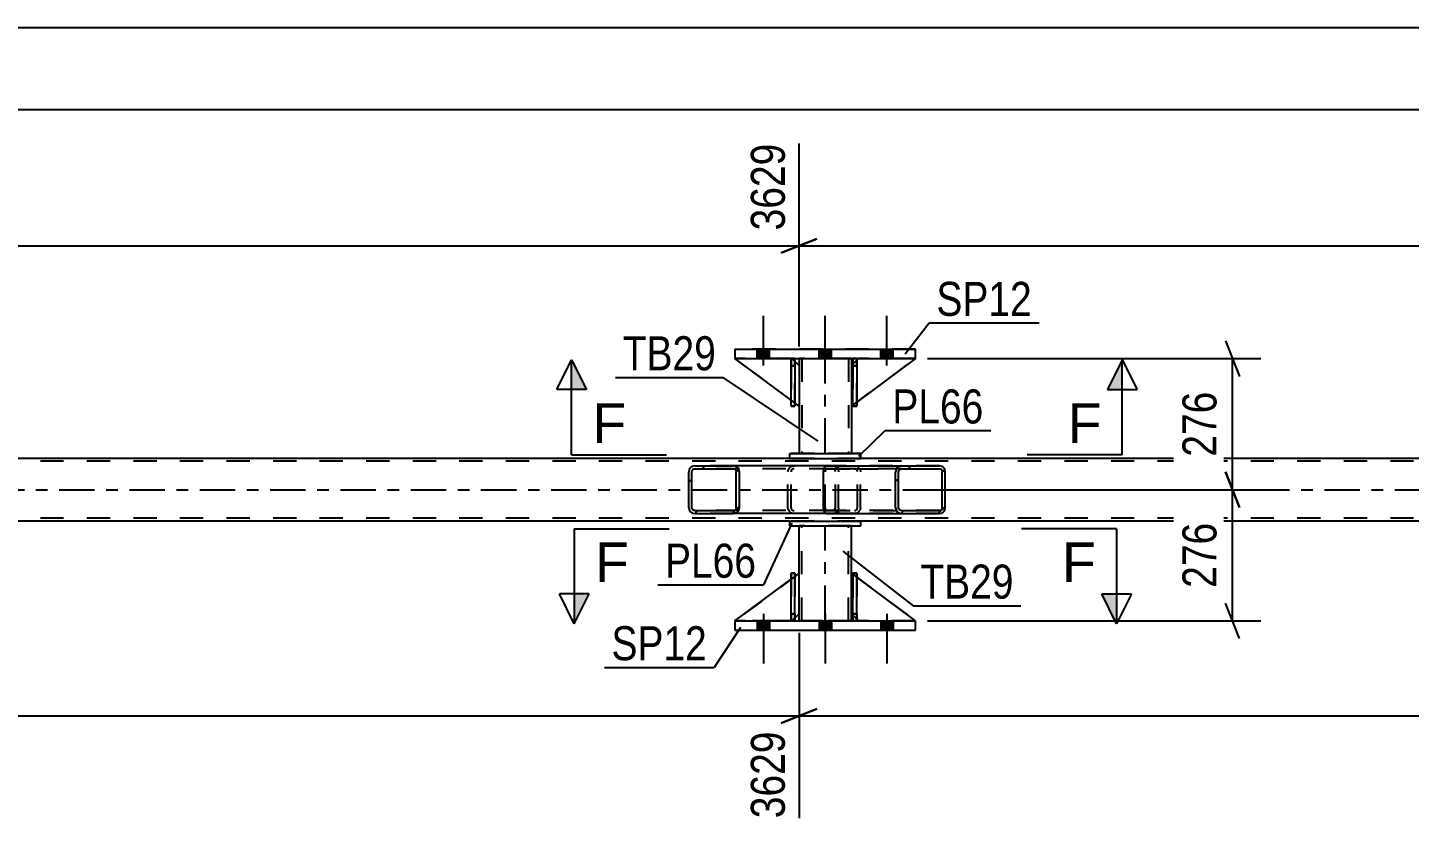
# Model space of a CAD drawing. Header units: millimetres. Extents: x 0 to 841, y 0 to 594.
# Drawn here: x 146.9 to 263.3, y 229.5 to 296.7 of the extents above; entities that cross this region are included whole.
import ezdxf

# ---------------------------------------------------------------- set-up
doc = ezdxf.new("R2010")
doc.units = ezdxf.units.MM
doc.linetypes.add('DXK_LINE_DOT2', pattern=[3.9198, 1.9599, -1.9599])
doc.linetypes.add('DXK_LINE_DOT3', pattern=[5.9187, 2.979, -0.9799, 0.9799, -0.9799])
doc.styles.add('Arial', font='ARIAL.TTF', dxfattribs={"height": 0.2})
doc.styles.add('Arial Narrow', font='ARIALN.TTF', dxfattribs={"height": 0.2})

# ---------------------------------------------------------------- blocks, each defined once
blk = doc.blocks.new('Part-405118308-2547 - 2419')
at = {"color": 2, "linetype": 'Continuous'}
for p, q in [((211.52, 268.8), (211.2, 268.8)), ((211.2, 268.8), (211.2, 268.8)), ((211.2, 264.8), (211.2, 268.8)), ((211.52, 268.8), (211.52, 268.8)), ((211.52, 268.8), (211.52, 264.8)), ((211.52, 264.8), (211.2, 264.8))]:
    blk.add_line(p, q, dxfattribs=at)
at = {"color": 7, "linetype": 'DXK_LINE_DOT2'}
for p, q in [((211.52, 268.8), (211.2, 268.8)), ((211.2, 268.8), (211.2, 268.2)), ((211.52, 268.2), (211.52, 268.8)), ((211.52, 268.2), (211.2, 268.2)), ((211.2, 268.2), (211.2, 264.8)), ((211.52, 264.8), (211.52, 268.2))]:
    blk.add_line(p, q, dxfattribs=at)
blk = doc.blocks.new('Part-405118308-2553 - 2419')
at = {"linetype": 'Continuous'}
h = blk.add_hatch(dxfattribs=at)
h.set_pattern_fill('', scale=0.7, style=0, pattern_type=0)
h.set_pattern_definition([(45, (224.1457, 259.4683), (-1.57154, 1.57154), [])])
h.paths.add_polyline_path([(224.18, 259.28), (224.15, 259.47), (224.04, 259.62), (223.87, 259.73), (223.68, 259.76), (220.5, 259.76), (220.3, 259.73), (220.14, 259.62), (220.03, 259.47), (219.99, 259.28), (219.99, 256.24), (220.03, 256.06), (220.14, 255.91), (220.3, 255.8), (220.5, 255.76), (223.68, 255.76), (223.87, 255.8), (224.04, 255.91), (224.15, 256.06), (224.18, 256.24)])
h.paths.add_polyline_path([(223.91, 256.15), (223.86, 256.07), (223.78, 256.02), (223.68, 256), (220.5, 256), (220.4, 256.02), (220.32, 256.07), (220.26, 256.15), (220.25, 256.24), (220.25, 259.28), (220.26, 259.38), (220.32, 259.45), (220.4, 259.51), (220.5, 259.52), (223.68, 259.52), (223.78, 259.51), (223.86, 259.45), (223.91, 259.38), (223.93, 259.28), (223.93, 256.24)])
at = {"color": 2, "linetype": 'Continuous'}
for p, q in [((213.93, 259.28), (213.95, 259.47)), ((213.95, 259.47), (214.01, 259.62)), ((214.01, 259.62), (214.09, 259.73)), ((214.09, 259.73), (214.2, 259.76)), ((214.2, 259.76), (220.5, 259.76)), ((220.03, 259.47), (219.99, 259.28)), ((220.26, 259.38), (220.32, 259.45)), ((220.5, 259.76), (220.3, 259.73)), ((220.32, 259.45), (220.4, 259.51)), ((220.4, 259.51), (220.5, 259.52)), ((220.5, 259.76), (223.68, 259.76)), ((220.5, 259.52), (223.68, 259.52)), ((223.87, 259.73), (223.68, 259.76)), ((223.68, 259.52), (223.78, 259.51)), ((223.78, 259.51), (223.86, 259.45)), ((223.86, 259.45), (223.91, 259.38)), ((224.18, 259.28), (224.15, 259.47)), ((213.93, 256.24), (213.93, 259.28)), ((219.99, 256.24), (219.99, 259.28)), ((220.25, 259.28), (220.26, 259.38)), ((220.25, 256.24), (220.25, 259.28)), ((223.91, 259.38), (223.93, 259.28)), ((223.93, 256.24), (223.93, 259.28)), ((224.18, 256.24), (224.18, 259.28)), ((213.95, 256.06), (213.93, 256.24)), ((214.01, 255.91), (213.95, 256.06)), ((219.99, 256.24), (220.03, 256.06)), ((220.26, 256.15), (220.25, 256.24)), ((220.32, 256.07), (220.26, 256.15)), ((220.4, 256.02), (220.32, 256.07)), ((220.5, 256), (220.4, 256.02)), ((220.5, 256), (223.68, 256)), ((223.78, 256.02), (223.68, 256)), ((223.86, 256.07), (223.78, 256.02)), ((223.91, 256.15), (223.86, 256.07)), ((223.93, 256.24), (223.91, 256.15)), ((224.15, 256.06), (224.18, 256.24)), ((214.09, 255.8), (214.01, 255.91)), ((214.2, 255.76), (214.09, 255.8)), ((214.2, 255.76), (220.5, 255.76)), ((220.3, 255.8), (220.5, 255.76)), ((220.5, 255.76), (223.68, 255.76)), ((223.68, 255.76), (223.87, 255.8))]:
    blk.add_line(p, q, dxfattribs=at)
at = {"color": 7, "linetype": 'DXK_LINE_DOT2'}
for p, q in [((214.1, 259.45), (214.07, 259.38)), ((214.14, 259.51), (214.1, 259.45)), ((214.2, 259.52), (214.14, 259.51)), ((215.19, 259.76), (214.2, 259.76)), ((220.5, 259.52), (214.2, 259.52)), ((214.2, 259.52), (216.53, 259.52)), ((215.19, 259.52), (215.19, 259.76)), ((223.68, 259.76), (215.19, 259.76)), ((216.53, 259.76), (216.72, 259.73)), ((216.53, 259.52), (223.68, 259.52)), ((216.63, 259.51), (216.53, 259.52)), ((216.71, 259.45), (216.63, 259.51)), ((216.76, 259.38), (216.71, 259.45)), ((217, 259.47), (217.03, 259.28)), ((214.07, 259.38), (214.06, 259.28)), ((214.06, 256.24), (214.06, 259.28)), ((216.78, 259.28), (216.76, 259.38)), ((216.78, 256.24), (216.78, 259.28)), ((217.03, 256.24), (217.03, 259.28)), ((214.06, 256.24), (214.07, 256.15)), ((214.07, 256.15), (214.1, 256.07)), ((214.1, 256.07), (214.14, 256.02)), ((214.14, 256.02), (214.2, 256)), ((215.19, 256), (214.2, 256)), ((214.2, 256), (220.5, 256)), ((223.68, 256), (215.19, 256)), ((215.19, 255.76), (215.19, 256)), ((216.53, 256), (216.63, 256.02)), ((216.63, 256.02), (216.71, 256.07)), ((216.71, 256.07), (216.76, 256.15)), ((216.76, 256.15), (216.78, 256.24)), ((217.03, 256.24), (217, 256.06)), ((216.53, 255.76), (214.2, 255.76)), ((216.72, 255.8), (216.53, 255.76)), ((223.68, 255.76), (216.53, 255.76))]:
    blk.add_line(p, q, dxfattribs=at)
for centre, start, end in [((216.55, 259.27), 23.8494, 68.8059), ((216.55, 256.26), 291.1941, 336.1506)]:
    blk.add_arc(centre, 0.492, start, end, dxfattribs=at)
at = {"color": 2, "linetype": 'Continuous'}
for centre, start, end in [((220.48, 259.27), 111.1941, 156.1506), ((223.7, 259.27), 23.8495, 68.8059), ((220.48, 256.26), 203.8495, 248.8059), ((223.7, 256.26), 291.1941, 336.1506)]:
    blk.add_arc(centre, 0.492, start, end, dxfattribs=at)
blk = doc.blocks.new('Part-405118308-2649 - 2419')
at = {"color": 2, "linetype": 'Continuous'}
for p, q in [((216.27, 250.72), (216.27, 250.72)), ((216.27, 247.32), (216.27, 250.72)), ((216.4, 250.63), (216.27, 250.72)), ((221.67, 246.72), (216.72, 250.39)), ((216.27, 247.32), (216.27, 247.32)), ((216.4, 247.2), (216.27, 247.32)), ((216.87, 246.72), (216.72, 246.88))]:
    blk.add_line(p, q, dxfattribs=at)
at = {"color": 7, "linetype": 'DXK_LINE_DOT2'}
for p, q in [((216.27, 247.32), (216.27, 250.72)), ((216.72, 250.39), (216.4, 250.63)), ((216.87, 246.72), (216.27, 247.32)), ((216.72, 246.88), (216.4, 247.2)), ((221.67, 246.72), (216.87, 246.72))]:
    blk.add_line(p, q, dxfattribs=at)
blk = doc.blocks.new('Bolt-405118308-2440 - 2419')
at = {"linetype": 'Continuous'}
for points in [[(208.35, 268.81), (209.39, 268.81), (209.39, 269.61), (208.35, 269.61)], [(208.35, 268.81), (209.39, 268.81), (209.39, 269.61), (208.35, 269.61)], [(208.35, 268.81), (209.39, 268.81), (209.39, 269.61), (208.35, 269.61)], [(213.55, 268.81), (214.59, 268.81), (214.59, 269.61), (213.55, 269.61)], [(213.55, 268.81), (214.59, 268.81), (214.59, 269.61), (213.55, 269.61)], [(218.75, 268.81), (219.79, 268.81), (219.79, 269.61), (218.75, 269.61)], [(218.75, 268.81), (219.79, 268.81), (219.79, 269.61), (218.75, 269.61)], [(218.75, 268.81), (219.79, 268.81), (219.79, 269.61), (218.75, 269.61)]]:
    blk.add_hatch(color=1, dxfattribs=at).paths.add_polyline_path(points)
at = {"color": 1, "linetype": 'Continuous'}
for p, q in [((208.87, 268.21), (208.87, 272.41)), ((208.87, 268.21), (208.87, 272.41)), ((208.87, 268.21), (208.87, 272.41)), ((214.07, 268.21), (214.07, 272.41)), ((214.07, 268.21), (214.07, 272.41)), ((219.27, 268.21), (219.27, 272.41)), ((219.27, 268.21), (219.27, 272.41)), ((219.27, 268.21), (219.27, 272.41)), ((208.35, 268.81), (208.35, 269.61)), ((208.35, 268.81), (208.35, 269.61)), ((208.35, 268.81), (208.35, 269.61)), ((209.39, 268.81), (209.39, 269.61)), ((209.39, 268.81), (209.39, 269.61)), ((209.39, 268.81), (209.39, 269.61)), ((213.55, 268.81), (213.55, 269.61)), ((213.55, 268.81), (213.55, 269.61)), ((214.59, 268.81), (214.59, 269.61)), ((214.59, 268.81), (214.59, 269.61)), ((218.75, 268.81), (218.75, 269.61)), ((218.75, 268.81), (218.75, 269.61)), ((218.75, 268.81), (218.75, 269.61)), ((219.79, 268.81), (219.79, 269.61)), ((219.79, 268.81), (219.79, 269.61)), ((219.79, 268.81), (219.79, 269.61))]:
    blk.add_line(p, q, dxfattribs=at)
blk = doc.blocks.new('Bolt-405118308-2441 - 2419')
at = {"linetype": 'Continuous'}
for points in [[(209.39, 246.72), (208.35, 246.72), (208.35, 245.92), (209.39, 245.92)], [(209.39, 246.72), (208.35, 246.72), (208.35, 245.92), (209.39, 245.92)], [(209.39, 246.72), (208.35, 246.72), (208.35, 245.92), (209.39, 245.92)], [(214.59, 246.72), (213.55, 246.72), (213.55, 245.92), (214.59, 245.92)], [(214.59, 246.72), (213.55, 246.72), (213.55, 245.92), (214.59, 245.92)], [(219.79, 246.72), (218.75, 246.72), (218.75, 245.92), (219.79, 245.92)], [(219.79, 246.72), (218.75, 246.72), (218.75, 245.92), (219.79, 245.92)], [(219.79, 246.72), (218.75, 246.72), (218.75, 245.92), (219.79, 245.92)]]:
    blk.add_hatch(color=1, dxfattribs=at).paths.add_polyline_path(points)
at = {"color": 1, "linetype": 'Continuous'}
for p, q in [((208.35, 246.72), (208.35, 245.92)), ((208.35, 246.72), (208.35, 245.92)), ((208.35, 246.72), (208.35, 245.92)), ((208.87, 247.32), (208.87, 243.12)), ((208.87, 247.32), (208.87, 243.12)), ((208.87, 247.32), (208.87, 243.12)), ((209.39, 246.72), (209.39, 245.92)), ((209.39, 246.72), (209.39, 245.92)), ((209.39, 246.72), (209.39, 245.92)), ((213.55, 246.72), (213.55, 245.92)), ((213.55, 246.72), (213.55, 245.92)), ((214.07, 247.32), (214.07, 243.12)), ((214.07, 247.32), (214.07, 243.12)), ((214.59, 246.72), (214.59, 245.92)), ((214.59, 246.72), (214.59, 245.92)), ((218.75, 246.72), (218.75, 245.92)), ((218.75, 246.72), (218.75, 245.92)), ((218.75, 246.72), (218.75, 245.92)), ((219.27, 247.32), (219.27, 243.12)), ((219.27, 247.32), (219.27, 243.12)), ((219.27, 247.32), (219.27, 243.12)), ((219.79, 246.72), (219.79, 245.92)), ((219.79, 246.72), (219.79, 245.92)), ((219.79, 246.72), (219.79, 245.92))]:
    blk.add_line(p, q, dxfattribs=at)
blk = doc.blocks.new('Part-405118308-2491 - 2419')
at = {"color": 2, "linetype": 'Continuous'}
for p, q in [((211.07, 260.4), (66.71, 260.4)), ((466.48, 260.4), (217.07, 260.4)), ((211.07, 255.12), (66.71, 255.12)), ((466.48, 255.12), (217.07, 255.12))]:
    blk.add_line(p, q, dxfattribs=at)
at = {"color": 7, "linetype": 'DXK_LINE_DOT2'}
for p, q in [((733.99, 260.16), (66.71, 260.16)), ((217.07, 260.4), (211.07, 260.4)), ((733.99, 255.36), (66.71, 255.36)), ((217.07, 255.12), (211.07, 255.12))]:
    blk.add_line(p, q, dxfattribs=at)
at = {"color": 7, "linetype": 'DXK_LINE_DOT3'}
blk.add_line((66.71, 257.76), (733.99, 257.76), dxfattribs=at)
blk = doc.blocks.new('Part-405118308-2653 - 2419')
at = {"color": 7, "linetype": 'DXK_LINE_DOT2'}
for p, q in [((211.87, 250.72), (206.47, 246.72)), ((211.87, 247.32), (211.87, 250.72)), ((206.47, 246.72), (211.27, 246.72)), ((211.27, 246.72), (211.87, 247.32))]:
    blk.add_line(p, q, dxfattribs=at)
blk = doc.blocks.new('Part-405118308-2587 - 2419')
at = {"color": 2, "linetype": 'Continuous'}
for p, q in [((211.87, 250.72), (211.87, 254.72)), ((216.27, 250.72), (216.27, 254.72)), ((211.87, 246.72), (211.87, 247.32)), ((216.27, 246.72), (216.27, 247.32))]:
    blk.add_line(p, q, dxfattribs=at)
at = {"color": 7, "linetype": 'DXK_LINE_DOT2'}
for p, q in [((216.27, 254.72), (211.87, 254.72)), ((212.11, 246.72), (212.11, 254.72)), ((216.03, 246.72), (216.03, 254.72)), ((211.87, 247.32), (211.87, 250.72)), ((216.27, 247.32), (216.27, 250.72)), ((216.27, 246.72), (211.87, 246.72)), ((211.87, 246.72), (211.87, 246.72)), ((211.87, 246.72), (216.27, 246.72)), ((211.87, 246.72), (211.87, 246.72)), ((212.11, 246.72), (212.11, 246.72)), ((216.03, 246.72), (216.03, 246.72)), ((216.27, 246.72), (216.27, 246.72)), ((216.27, 246.72), (216.27, 246.72))]:
    blk.add_line(p, q, dxfattribs=at)
at = {"color": 7, "linetype": 'DXK_LINE_DOT3'}
blk.add_line((214.07, 246.72), (214.07, 254.72), dxfattribs=at)
blk = doc.blocks.new('Part-405118308-2540 - 2419')
at = {"color": 2, "linetype": 'Continuous'}
for p, q in [((211.07, 260.8), (211.07, 260.4)), ((211.07, 260.8), (217.07, 260.8)), ((217.07, 260.4), (217.07, 260.8)), ((211.07, 260.4), (217.07, 260.4))]:
    blk.add_line(p, q, dxfattribs=at)
at = {"color": 7, "linetype": 'DXK_LINE_DOT2'}
for p, q in [((217.07, 260.8), (211.07, 260.8)), ((211.07, 260.4), (217.07, 260.4))]:
    blk.add_line(p, q, dxfattribs=at)
blk = doc.blocks.new('Part-405118308-2554 - 2419')
at = {"linetype": 'Continuous'}
h = blk.add_hatch(dxfattribs=at)
h.set_pattern_fill('', scale=0.7, style=0, pattern_type=0)
h.set_pattern_definition([(45, (206.8008, 259.4683), (-1.57154, 1.57154), [])])
h.paths.add_polyline_path([(206.84, 259.28), (206.8, 259.47), (206.69, 259.62), (206.52, 259.73), (206.33, 259.76), (203.09, 259.76), (202.9, 259.73), (202.73, 259.62), (202.62, 259.47), (202.58, 259.28), (202.58, 256.24), (202.62, 256.06), (202.73, 255.91), (202.9, 255.8), (203.09, 255.76), (206.33, 255.76), (206.52, 255.8), (206.69, 255.91), (206.8, 256.06), (206.84, 256.24)])
h.paths.add_polyline_path([(206.56, 256.15), (206.51, 256.07), (206.43, 256.02), (206.33, 256), (203.09, 256), (203, 256.02), (202.91, 256.07), (202.86, 256.15), (202.84, 256.24), (202.84, 259.28), (202.86, 259.38), (202.91, 259.45), (203, 259.51), (203.09, 259.52), (206.33, 259.52), (206.43, 259.51), (206.51, 259.45), (206.56, 259.38), (206.58, 259.28), (206.58, 256.24)])
at = {"color": 2, "linetype": 'Continuous'}
for p, q in [((202.62, 259.47), (202.58, 259.28)), ((202.86, 259.38), (202.91, 259.45)), ((203.09, 259.76), (202.9, 259.73)), ((202.91, 259.45), (203, 259.51)), ((203, 259.51), (203.09, 259.52)), ((203.09, 259.76), (206.33, 259.76)), ((203.09, 259.52), (206.33, 259.52)), ((214.2, 259.76), (206.33, 259.76)), ((206.52, 259.73), (206.33, 259.76)), ((206.33, 259.52), (206.43, 259.51)), ((206.43, 259.51), (206.51, 259.45)), ((206.51, 259.45), (206.56, 259.38)), ((206.84, 259.28), (206.8, 259.47)), ((202.58, 256.24), (202.58, 259.28)), ((202.84, 259.28), (202.86, 259.38)), ((202.84, 256.24), (202.84, 259.28)), ((206.56, 259.38), (206.58, 259.28)), ((206.58, 256.24), (206.58, 259.28)), ((206.84, 256.24), (206.84, 259.28)), ((202.58, 256.24), (202.62, 256.06)), ((202.86, 256.15), (202.84, 256.24)), ((202.91, 256.07), (202.86, 256.15)), ((203, 256.02), (202.91, 256.07)), ((203.09, 256), (203, 256.02)), ((203.09, 256), (206.33, 256)), ((206.43, 256.02), (206.33, 256)), ((206.51, 256.07), (206.43, 256.02)), ((206.56, 256.15), (206.51, 256.07)), ((206.58, 256.24), (206.56, 256.15)), ((206.8, 256.06), (206.84, 256.24)), ((202.9, 255.8), (203.09, 255.76)), ((203.09, 255.76), (206.33, 255.76)), ((206.33, 255.76), (206.52, 255.8)), ((214.2, 255.76), (206.33, 255.76))]:
    blk.add_line(p, q, dxfattribs=at)
at = {"color": 7, "linetype": 'DXK_LINE_DOT2'}
for p, q in [((206.33, 259.76), (203.09, 259.76)), ((214.68, 259.52), (203.09, 259.52)), ((210.93, 259.28), (210.97, 259.47)), ((211.26, 259.45), (211.21, 259.38)), ((211.25, 259.73), (211.44, 259.76)), ((211.35, 259.51), (211.26, 259.45)), ((211.44, 259.52), (211.35, 259.51)), ((214.68, 259.76), (211.44, 259.76)), ((214.68, 259.76), (214.87, 259.73)), ((214.78, 259.51), (214.68, 259.52)), ((214.86, 259.45), (214.78, 259.51)), ((214.91, 259.38), (214.86, 259.45)), ((215.15, 259.47), (215.19, 259.28)), ((210.93, 256.24), (210.93, 259.28)), ((211.21, 259.38), (211.19, 259.28)), ((211.19, 256.24), (211.19, 259.28)), ((214.93, 259.28), (214.91, 259.38)), ((214.93, 256.24), (214.93, 259.28)), ((215.19, 256.24), (215.19, 259.28)), ((214.68, 256), (203.09, 256)), ((210.97, 256.06), (210.93, 256.24)), ((211.19, 256.24), (211.21, 256.15)), ((211.21, 256.15), (211.26, 256.07)), ((211.26, 256.07), (211.28, 256.06)), ((211.28, 256.06), (211.35, 256.02)), ((211.35, 256.02), (211.44, 256)), ((214.68, 256), (214.78, 256.02)), ((214.78, 256.02), (214.86, 256.07)), ((214.86, 256.07), (214.91, 256.15)), ((214.91, 256.15), (214.93, 256.24)), ((215.19, 256.24), (215.15, 256.06)), ((206.33, 255.76), (203.09, 255.76)), ((211.44, 255.76), (211.25, 255.8)), ((214.68, 255.76), (211.44, 255.76)), ((214.87, 255.8), (214.68, 255.76))]:
    blk.add_line(p, q, dxfattribs=at)
at = {"color": 2, "linetype": 'Continuous'}
for centre, start, end in [((203.07, 259.26), 110.7584, 155.6801), ((206.35, 259.26), 24.32, 69.2417), ((203.07, 256.27), 204.32, 249.2417), ((206.35, 256.27), 290.7584, 335.6801)]:
    blk.add_arc(centre, 0.496, start, end, dxfattribs=at)
at = {"color": 7, "linetype": 'DXK_LINE_DOT2'}
for centre, start, end in [((211.42, 259.26), 110.7584, 155.6801), ((214.7, 259.26), 24.32, 69.2417), ((211.42, 256.27), 204.32, 249.2417), ((214.7, 256.27), 290.7584, 335.6801)]:
    blk.add_arc(centre, 0.496, start, end, dxfattribs=at)
blk = doc.blocks.new('Part-405118308-2569 - 2419')
at = {"color": 2, "linetype": 'Continuous'}
for p, q in [((211.87, 268.81), (211.87, 268.2)), ((216.27, 268.81), (216.27, 268.2)), ((211.87, 264.8), (211.87, 260.8)), ((216.27, 264.8), (216.27, 260.8))]:
    blk.add_line(p, q, dxfattribs=at)
at = {"color": 7, "linetype": 'DXK_LINE_DOT2'}
for p, q in [((216.27, 268.81), (211.87, 268.81)), ((211.87, 268.81), (211.87, 268.81)), ((211.87, 268.81), (211.87, 268.81)), ((211.87, 268.81), (216.27, 268.81)), ((212.11, 268.81), (212.11, 260.8)), ((216.03, 268.81), (216.03, 260.8)), ((216.27, 268.81), (216.27, 268.81)), ((216.27, 268.81), (216.27, 268.81)), ((211.87, 268.2), (211.87, 264.8)), ((216.27, 268.2), (216.27, 264.8)), ((216.27, 260.8), (211.87, 260.8))]:
    blk.add_line(p, q, dxfattribs=at)
at = {"color": 7, "linetype": 'DXK_LINE_DOT3'}
blk.add_line((214.07, 260.8), (214.07, 268.81), dxfattribs=at)
blk = doc.blocks.new('Part-405118308-2571 - 2419')
at = {"color": 7, "linetype": 'DXK_LINE_DOT2'}
for p, q in [((216.4, 268.2), (216.4, 268.8)), ((216.4, 268.8), (216.4, 268.8)), ((216.4, 268.8), (216.4, 264.8)), ((216.4, 268.8), (216.72, 268.8)), ((216.4, 268.8), (216.72, 268.8)), ((216.72, 268.8), (216.72, 268.2)), ((216.72, 268.8), (216.72, 268.8)), ((216.72, 264.8), (216.72, 268.8)), ((216.4, 264.8), (216.4, 268.2)), ((216.4, 268.2), (216.72, 268.2)), ((216.72, 268.2), (216.72, 264.8)), ((216.4, 264.8), (216.72, 264.8))]:
    blk.add_line(p, q, dxfattribs=at)
blk = doc.blocks.new('Part-405118308-2577 - 2419')
at = {"color": 2, "linetype": 'Continuous'}
for p, q in [((206.47, 246.72), (221.67, 246.72)), ((206.47, 246.72), (206.47, 245.92)), ((221.67, 245.92), (221.67, 246.72)), ((206.47, 245.92), (221.67, 245.92))]:
    blk.add_line(p, q, dxfattribs=at)
at = {"color": 7, "linetype": 'DXK_LINE_DOT2'}
for p, q in [((221.67, 246.72), (206.47, 246.72)), ((206.47, 245.92), (221.67, 245.92))]:
    blk.add_line(p, q, dxfattribs=at)
blk = doc.blocks.new('Part-405118308-2582 - 2419')
at = {"color": 2, "linetype": 'Continuous'}
for p, q in [((206.47, 269.61), (221.67, 269.61)), ((206.47, 269.61), (206.47, 268.81)), ((206.47, 268.81), (221.67, 268.81)), ((221.67, 268.81), (221.67, 269.61))]:
    blk.add_line(p, q, dxfattribs=at)
at = {"color": 7, "linetype": 'DXK_LINE_DOT2'}
for p, q in [((221.67, 269.61), (206.47, 269.61)), ((206.47, 268.81), (221.67, 268.81))]:
    blk.add_line(p, q, dxfattribs=at)
blk = doc.blocks.new('Part-405118308-2592 - 2419')
at = {"color": 2, "linetype": 'Continuous'}
for p, q in [((211.07, 255.12), (211.07, 254.72)), ((211.07, 255.12), (217.07, 255.12)), ((217.07, 254.72), (217.07, 255.12)), ((211.07, 254.72), (217.07, 254.72))]:
    blk.add_line(p, q, dxfattribs=at)
at = {"color": 7, "linetype": 'DXK_LINE_DOT2'}
for p, q in [((217.07, 255.12), (211.07, 255.12)), ((211.07, 254.72), (217.07, 254.72))]:
    blk.add_line(p, q, dxfattribs=at)
blk = doc.blocks.new('Part-405118308-2594 - 2419')
at = {"color": 7, "linetype": 'DXK_LINE_DOT2'}
for p, q in [((211.52, 250.72), (211.2, 250.72)), ((211.2, 247.32), (211.2, 250.72)), ((211.2, 246.72), (211.2, 250.72)), ((211.52, 250.72), (211.52, 247.32)), ((211.52, 246.72), (211.52, 250.72)), ((211.52, 247.32), (211.2, 247.32)), ((211.2, 246.72), (211.2, 247.32)), ((211.52, 246.72), (211.2, 246.72)), ((211.52, 247.32), (211.52, 246.72)), ((211.52, 246.72), (211.52, 246.72))]:
    blk.add_line(p, q, dxfattribs=at)
blk = doc.blocks.new('Part-405118308-2596 - 2419')
at = {"color": 2, "linetype": 'Continuous'}
for p, q in [((211.2, 246.72), (211.2, 250.72)), ((211.2, 250.72), (211.52, 250.72)), ((211.52, 246.72), (211.52, 250.72)), ((211.2, 246.72), (211.2, 246.72)), ((211.2, 246.72), (211.52, 246.72)), ((211.52, 246.72), (211.52, 246.72))]:
    blk.add_line(p, q, dxfattribs=at)
at = {"color": 7, "linetype": 'DXK_LINE_DOT2'}
for p, q in [((211.2, 250.72), (211.2, 247.32)), ((211.52, 247.32), (211.52, 250.72)), ((211.2, 247.32), (211.2, 246.72)), ((211.2, 247.32), (211.52, 247.32)), ((211.2, 246.72), (211.52, 246.72)), ((211.52, 246.72), (211.52, 247.32))]:
    blk.add_line(p, q, dxfattribs=at)
blk = doc.blocks.new('Part-405118308-2623 - 2419')
at = {"color": 7, "linetype": 'DXK_LINE_DOT2'}
for p, q in [((216.27, 268.21), (216.87, 268.81)), ((221.67, 268.8), (216.87, 268.81)), ((216.27, 268.21), (216.27, 264.81)), ((216.72, 268.65), (216.4, 268.33)), ((216.27, 264.81), (216.72, 265.14))]:
    blk.add_line(p, q, dxfattribs=at)
at = {"color": 2, "linetype": 'Continuous'}
for p, q in [((216.87, 268.81), (216.72, 268.65)), ((221.67, 268.8), (216.72, 265.14)), ((216.4, 268.33), (216.27, 268.21)), ((216.27, 268.21), (216.27, 264.81)), ((216.27, 268.21), (216.27, 268.21)), ((216.4, 264.9), (216.27, 264.81))]:
    blk.add_line(p, q, dxfattribs=at)
blk = doc.blocks.new('Part-405118308-2624 - 2419')
at = {"color": 7, "linetype": 'DXK_LINE_DOT2'}
for p, q in [((216.87, 268.81), (216.27, 268.21)), ((216.27, 268.21), (216.87, 268.81)), ((216.27, 264.81), (221.67, 268.8)), ((221.67, 268.8), (216.87, 268.81)), ((216.27, 268.21), (216.27, 264.81)), ((216.27, 268.21), (216.27, 268.21)), ((216.27, 268.21), (216.27, 264.81))]:
    blk.add_line(p, q, dxfattribs=at)
blk = doc.blocks.new('Part-405118308-2625 - 2419')
at = {"color": 2, "linetype": 'Continuous'}
for p, q in [((211.2, 265.3), (206.47, 268.81)), ((211.52, 268.56), (211.87, 268.21)), ((211.87, 268.21), (211.87, 264.81)), ((211.87, 264.81), (211.52, 265.07))]:
    blk.add_line(p, q, dxfattribs=at)
at = {"color": 7, "linetype": 'DXK_LINE_DOT2'}
for p, q in [((211.27, 268.81), (206.47, 268.81)), ((211.52, 268.56), (211.27, 268.81)), ((211.52, 265.07), (211.2, 265.3))]:
    blk.add_line(p, q, dxfattribs=at)
blk = doc.blocks.new('Part-405118308-2626 - 2419')
at = {"color": 7, "linetype": 'DXK_LINE_DOT2'}
for p, q in [((211.87, 264.81), (206.47, 268.81)), ((206.47, 268.81), (211.27, 268.81)), ((211.27, 268.81), (211.87, 268.21)), ((211.87, 268.21), (211.87, 264.81))]:
    blk.add_line(p, q, dxfattribs=at)
blk = doc.blocks.new('Part-405118308-2627 - 2419')
at = {"color": 2, "linetype": 'Continuous'}
for p, q in [((216.72, 268.8), (216.4, 268.8)), ((216.4, 268.8), (216.4, 268.8)), ((216.4, 264.8), (216.4, 268.8)), ((216.72, 268.8), (216.72, 268.8)), ((216.72, 268.8), (216.72, 264.8)), ((216.72, 264.8), (216.4, 264.8))]:
    blk.add_line(p, q, dxfattribs=at)
at = {"color": 7, "linetype": 'DXK_LINE_DOT2'}
for p, q in [((216.72, 268.8), (216.4, 268.8)), ((216.4, 268.8), (216.4, 268.2)), ((216.72, 268.2), (216.72, 268.8)), ((216.72, 268.2), (216.4, 268.2)), ((216.4, 268.2), (216.4, 264.8)), ((216.72, 264.8), (216.72, 268.2))]:
    blk.add_line(p, q, dxfattribs=at)
blk = doc.blocks.new('Part-405118308-2650 - 2419')
at = {"color": 7, "linetype": 'DXK_LINE_DOT2'}
for p, q in [((216.27, 247.32), (216.27, 250.72)), ((216.27, 250.72), (221.67, 246.72)), ((216.27, 250.72), (216.27, 247.32)), ((216.87, 246.72), (216.27, 247.32)), ((216.27, 247.32), (216.27, 247.32)), ((216.27, 247.32), (216.87, 246.72)), ((221.67, 246.72), (216.87, 246.72))]:
    blk.add_line(p, q, dxfattribs=at)
blk = doc.blocks.new('Part-405118308-2651 - 2419')
at = {"color": 7, "linetype": 'DXK_LINE_DOT2'}
for p, q in [((211.2, 268.2), (211.2, 268.8)), ((211.2, 268.8), (211.2, 268.8)), ((211.2, 268.8), (211.2, 264.8)), ((211.2, 268.8), (211.52, 268.8)), ((211.2, 268.8), (211.52, 268.8)), ((211.52, 268.8), (211.52, 268.2)), ((211.52, 268.8), (211.52, 268.8)), ((211.52, 264.8), (211.52, 268.8)), ((211.2, 264.8), (211.2, 268.2)), ((211.2, 268.2), (211.52, 268.2)), ((211.52, 268.2), (211.52, 264.8)), ((211.2, 264.8), (211.52, 264.8))]:
    blk.add_line(p, q, dxfattribs=at)
blk = doc.blocks.new('Part-405118308-2652 - 2419')
at = {"color": 2, "linetype": 'Continuous'}
for p, q in [((206.47, 246.72), (211.2, 250.23)), ((211.87, 250.72), (211.52, 250.46)), ((211.87, 247.32), (211.87, 250.72)), ((211.87, 247.32), (211.52, 246.97))]:
    blk.add_line(p, q, dxfattribs=at)
at = {"color": 7, "linetype": 'DXK_LINE_DOT2'}
for p, q in [((211.52, 250.46), (211.2, 250.23)), ((206.47, 246.72), (206.47, 246.72)), ((211.27, 246.72), (206.47, 246.72)), ((206.47, 246.72), (206.47, 246.72)), ((211.52, 246.97), (211.27, 246.72))]:
    blk.add_line(p, q, dxfattribs=at)
blk = doc.blocks.new('Part-405118308-2654 - 2419')
at = {"color": 2, "linetype": 'Continuous'}
for p, q in [((216.4, 246.72), (216.4, 250.72)), ((216.4, 250.72), (216.72, 250.72)), ((216.72, 246.72), (216.72, 250.72)), ((216.4, 246.72), (216.4, 246.72)), ((216.4, 246.72), (216.72, 246.72)), ((216.72, 246.72), (216.72, 246.72))]:
    blk.add_line(p, q, dxfattribs=at)
at = {"color": 7, "linetype": 'DXK_LINE_DOT2'}
for p, q in [((216.4, 250.72), (216.4, 247.32)), ((216.72, 247.32), (216.72, 250.72)), ((216.4, 247.32), (216.4, 246.72)), ((216.4, 247.32), (216.72, 247.32)), ((216.4, 246.72), (216.72, 246.72)), ((216.72, 246.72), (216.72, 247.32))]:
    blk.add_line(p, q, dxfattribs=at)
blk = doc.blocks.new('Part-405118308-2656 - 2419')
at = {"color": 7, "linetype": 'DXK_LINE_DOT2'}
for p, q in [((216.72, 250.72), (216.4, 250.72)), ((216.4, 247.32), (216.4, 250.72)), ((216.4, 250.63), (216.4, 246.72)), ((216.72, 250.72), (216.72, 247.32)), ((216.72, 246.72), (216.72, 250.72)), ((216.72, 247.32), (216.4, 247.32)), ((216.4, 246.72), (216.4, 247.32)), ((216.72, 246.72), (216.4, 246.72)), ((216.72, 247.32), (216.72, 246.72)), ((216.72, 246.72), (216.72, 246.72))]:
    blk.add_line(p, q, dxfattribs=at)
blk = doc.blocks.new('StraightDimension-405118308-2729 - 2419')
at = {"color": 7, "linetype": 'Continuous'}
blk.add_line((66.07, 296.67), (743.25, 296.67), dxfattribs=at)
blk = doc.blocks.new('StraightDimension-405118308-11107 - 2419')
at = {"color": 7, "linetype": 'Continuous'}
for p, q in [((211.87, 245.72), (211.87, 230.1)), ((66.71, 238.71), (211.87, 238.71)), ((210.37, 238.11), (213.37, 239.31))]:
    blk.add_line(p, q, dxfattribs=at)
at = {"color": 0, "linetype": 'Continuous'}
blk.add_wipeout([(211.27, 238.01), (207.07, 238.01), (207.07, 229.5), (211.27, 229.5)], dxfattribs=at)
at = {"color": 3, "linetype": 'Continuous', "style": 'Arial Narrow'}
blk.add_text('3629', height=2.863, rotation=90.0002, dxfattribs=at).set_placement((210.67, 230.1))
blk = doc.blocks.new('StraightDimension-405118308-2660 - 2419')
at = {"color": 7, "linetype": 'Continuous'}
blk.add_line((66.71, 289.77), (742.61, 289.77), dxfattribs=at)
blk = doc.blocks.new('StraightDimension-405118308-11106 - 2419')
at = {"color": 7, "linetype": 'Continuous'}
for p, q in [((211.87, 245.72), (211.87, 230.1)), ((213.37, 239.31), (210.37, 238.11)), ((211.87, 238.71), (467.28, 238.71))]:
    blk.add_line(p, q, dxfattribs=at)
blk = doc.blocks.new('StraightDimension-405118308-11163 - 2419')
at = {"color": 7, "linetype": 'Continuous'}
for p, q in [((211.87, 269.81), (211.87, 286.91)), ((213.37, 278.9), (210.37, 277.7)), ((211.87, 278.3), (467.28, 278.3))]:
    blk.add_line(p, q, dxfattribs=at)
blk = doc.blocks.new('StraightDimension-405118308-11164 - 2419')
at = {"color": 7, "linetype": 'Continuous'}
for p, q in [((211.87, 269.81), (211.87, 286.91)), ((66.71, 278.3), (211.87, 278.3)), ((210.37, 277.7), (213.37, 278.9))]:
    blk.add_line(p, q, dxfattribs=at)
at = {"color": 0, "linetype": 'Continuous'}
blk.add_wipeout([(211.27, 287.51), (207.07, 287.51), (207.07, 279), (211.27, 279)], dxfattribs=at)
at = {"color": 3, "linetype": 'Continuous', "style": 'Arial Narrow'}
blk.add_text('3629', height=2.863, rotation=90.0002, dxfattribs=at).set_placement((210.67, 279.6))
blk = doc.blocks.new('StraightDimension-405118308-31817 - 2419')
at = {"color": 7, "linetype": 'Continuous'}
for p, q in [((247.76, 270.3), (248.96, 267.3)), ((222.67, 268.8), (250.76, 268.8)), ((248.36, 257.76), (248.36, 268.8)), ((248.96, 256.26), (247.76, 259.26)), ((222.67, 257.76), (250.76, 257.76))]:
    blk.add_line(p, q, dxfattribs=at)
at = {"color": 0}
blk.add_wipeout([(247.61, 266.63), (243.41, 266.63), (243.41, 259.94), (247.61, 259.94)], dxfattribs=at)
at = {"color": 3, "style": 'Arial Narrow'}
blk.add_text('276', height=2.863, rotation=90.0002, dxfattribs=at).set_placement((247.01, 260.54))
blk = doc.blocks.new('StraightDimension-405118308-31818 - 2419')
at = {"color": 7, "linetype": 'Continuous'}
for p, q in [((247.76, 259.26), (248.96, 256.26)), ((222.67, 257.76), (250.76, 257.76)), ((248.36, 246.72), (248.36, 257.76)), ((248.96, 245.22), (247.76, 248.22)), ((222.67, 246.72), (250.76, 246.72))]:
    blk.add_line(p, q, dxfattribs=at)
at = {"color": 0}
blk.add_wipeout([(247.61, 255.59), (243.41, 255.59), (243.41, 248.9), (247.61, 248.9)], dxfattribs=at)
at = {"color": 3, "style": 'Arial Narrow'}
blk.add_text('276', height=2.863, rotation=90.0002, dxfattribs=at).set_placement((247.01, 249.5))
blk = doc.blocks.new('Mark-405118308-2565 - 2419')
at = {"color": 30, "linetype": 'Continuous'}
for p in [(196.42, 267.22), (213.47, 261.85)]:
    blk.add_line(p, (205.47, 267.22), dxfattribs=at)
at = {"color": 0}
blk.add_wipeout([(204.87, 267.82), (204.87, 270.82), (197.02, 270.82), (197.02, 267.82)], dxfattribs=at)
blk.add_wipeout([(204.87, 267.82), (204.87, 270.82), (197.02, 270.82), (197.02, 267.82)], dxfattribs=at)
at = {"color": 3, "style": 'Arial Narrow'}
blk.add_text('TB29', height=2.863, dxfattribs=at).set_placement((197.02, 267.82))
blk = doc.blocks.new('Mark-405118308-2573 - 2419')
at = {"color": 30, "linetype": 'Continuous'}
for p in [(206.93, 246.17), (195.47, 242.8)]:
    blk.add_line(p, (204.71, 242.8), dxfattribs=at)
at = {"color": 0}
blk.add_wipeout([(204.11, 243.4), (204.11, 246.4), (196.07, 246.4), (196.07, 243.4)], dxfattribs=at)
blk.add_wipeout([(204.11, 243.4), (204.11, 246.4), (196.07, 246.4), (196.07, 243.4)], dxfattribs=at)
at = {"color": 3, "style": 'Arial Narrow'}
blk.add_text('SP12', height=2.863, dxfattribs=at).set_placement((196.07, 243.4))
blk = doc.blocks.new('Mark-405118308-2536 - 2419')
at = {"color": 30, "linetype": 'Continuous'}
for p, q in [((216.9, 260.6), (219.12, 262.74)), ((219.12, 262.74), (228, 262.74))]:
    blk.add_line(p, q, dxfattribs=at)
at = {"color": 0}
blk.add_wipeout([(227.4, 263.34), (227.4, 266.34), (219.72, 266.34), (219.72, 263.34)], dxfattribs=at)
blk.add_wipeout([(227.4, 263.34), (227.4, 266.34), (219.72, 266.34), (219.72, 263.34)], dxfattribs=at)
at = {"color": 3, "style": 'Arial Narrow'}
blk.add_text('PL66', height=2.863, dxfattribs=at).set_placement((219.72, 263.34))
blk = doc.blocks.new('Mark-405118308-2578 - 2419')
at = {"color": 30, "linetype": 'Continuous'}
for p, q in [((220.81, 269.2), (222.83, 271.8)), ((222.83, 271.8), (232.07, 271.8))]:
    blk.add_line(p, q, dxfattribs=at)
at = {"color": 0}
blk.add_wipeout([(231.47, 272.4), (231.47, 275.4), (223.43, 275.4), (223.43, 272.4)], dxfattribs=at)
blk.add_wipeout([(231.47, 272.4), (231.47, 275.4), (223.43, 275.4), (223.43, 272.4)], dxfattribs=at)
at = {"color": 3, "style": 'Arial Narrow'}
blk.add_text('SP12', height=2.863, dxfattribs=at).set_placement((223.43, 272.4))
blk = doc.blocks.new('Mark-405118308-2583 - 2419')
at = {"color": 30, "linetype": 'Continuous'}
for p, q in [((215.54, 252.58), (221.48, 247.99)), ((221.48, 247.99), (230.53, 247.99))]:
    blk.add_line(p, q, dxfattribs=at)
at = {"color": 0}
blk.add_wipeout([(229.93, 248.59), (229.93, 251.59), (222.08, 251.59), (222.08, 248.59)], dxfattribs=at)
blk.add_wipeout([(229.93, 248.59), (229.93, 251.59), (222.08, 251.59), (222.08, 248.59)], dxfattribs=at)
at = {"color": 3, "style": 'Arial Narrow'}
blk.add_text('TB29', height=2.863, dxfattribs=at).set_placement((222.08, 248.59))
blk = doc.blocks.new('Mark-405118308-2588 - 2419')
at = {"color": 30, "linetype": 'Continuous'}
for p in [(211.27, 254.93), (199.98, 249.75)]:
    blk.add_line(p, (208.86, 249.75), dxfattribs=at)
at = {"color": 0}
blk.add_wipeout([(208.26, 250.35), (208.26, 253.35), (200.58, 253.35), (200.58, 250.35)], dxfattribs=at)
blk.add_wipeout([(208.26, 250.35), (208.26, 253.35), (200.58, 253.35), (200.58, 250.35)], dxfattribs=at)
at = {"color": 3, "style": 'Arial Narrow'}
blk.add_text('PL66', height=2.863, dxfattribs=at).set_placement((200.58, 250.35))
blk = doc.blocks.new('SectionMark-405118308-2799 - 2419')
at = {"linetype": 'Continuous'}
for points in [[(193.96, 266.19), (192.71, 266.19), (192.71, 268.69)], [(239.08, 266.19), (237.83, 266.19), (239.08, 268.69)]]:
    blk.add_hatch(color=6, dxfattribs=at).paths.add_polyline_path(points)
at = {"color": 6, "linetype": 'Continuous'}
for p, q in [((191.46, 266.19), (192.71, 268.69)), ((192.71, 260.69), (192.71, 268.69)), ((192.71, 268.69), (193.96, 266.19)), ((239.08, 268.69), (237.83, 266.19)), ((239.08, 260.69), (239.08, 268.69)), ((239.08, 268.69), (240.33, 266.19)), ((193.96, 266.19), (191.46, 266.19)), ((237.83, 266.19), (240.33, 266.19)), ((192.71, 260.69), (200.71, 260.69)), ((239.08, 260.69), (231.08, 260.69))]:
    blk.add_line(p, q, dxfattribs=at)
at = {"color": 0, "linetype": 'Continuous'}
for points in [[(197.31, 261.69), (197.31, 265.19), (194.46, 265.19), (194.46, 261.69)], [(237.33, 261.69), (237.33, 265.19), (234.48, 265.19), (234.48, 261.69)]]:
    blk.add_wipeout(points, dxfattribs=at)
at = {"color": 3, "linetype": 'Continuous', "style": 'Arial'}
for p in [(194.46, 261.69), (234.48, 261.69)]:
    blk.add_text('F', height=3.34, dxfattribs=at).set_placement(p)
blk = doc.blocks.new('SectionMark-405118308-2803 - 2419')
at = {"linetype": 'Continuous'}
for points in [[(192.94, 248.98), (194.19, 248.98), (192.94, 246.48)], [(237.35, 248.98), (238.6, 248.98), (238.6, 246.48)]]:
    blk.add_hatch(color=6, dxfattribs=at).paths.add_polyline_path(points)
at = {"color": 6, "linetype": 'Continuous'}
for p, q in [((192.94, 254.48), (200.94, 254.48)), ((192.94, 254.48), (192.94, 246.48)), ((238.6, 254.48), (230.6, 254.48)), ((238.6, 254.48), (238.6, 246.48)), ((192.94, 246.48), (191.69, 248.98)), ((194.19, 248.98), (191.69, 248.98)), ((192.94, 246.48), (194.19, 248.98)), ((237.35, 248.98), (239.85, 248.98)), ((238.6, 246.48), (237.35, 248.98)), ((239.85, 248.98), (238.6, 246.48))]:
    blk.add_line(p, q, dxfattribs=at)
at = {"color": 0, "linetype": 'Continuous'}
for points in [[(197.54, 249.98), (197.54, 253.48), (194.69, 253.48), (194.69, 249.98)], [(236.85, 249.98), (236.85, 253.48), (234, 253.48), (234, 249.98)]]:
    blk.add_wipeout(points, dxfattribs=at)
at = {"color": 3, "linetype": 'Continuous', "style": 'Arial'}
for p in [(194.69, 249.98), (234, 249.98)]:
    blk.add_text('F', height=3.34, dxfattribs=at).set_placement(p)

msp = doc.modelspace()

# ---------------------------------------------------------------- block references
for name in ['Bolt-405118308-2440 - 2419', 'Part-405118308-2582 - 2419', 'Part-405118308-2625 - 2419', 'Part-405118308-2626 - 2419', 'Part-405118308-2547 - 2419', 'Part-405118308-2651 - 2419', 'Part-405118308-2569 - 2419', 'Part-405118308-2623 - 2419', 'Part-405118308-2624 - 2419', 'Part-405118308-2571 - 2419', 'Part-405118308-2627 - 2419', 'Part-405118308-2540 - 2419', 'Part-405118308-2491 - 2419', 'Part-405118308-2554 - 2419', 'Part-405118308-2553 - 2419', 'Part-405118308-2592 - 2419', 'Part-405118308-2587 - 2419', 'Part-405118308-2653 - 2419', 'Part-405118308-2652 - 2419', 'Part-405118308-2594 - 2419', 'Part-405118308-2596 - 2419', 'Part-405118308-2649 - 2419', 'Part-405118308-2650 - 2419', 'Part-405118308-2654 - 2419', 'Part-405118308-2656 - 2419', 'Part-405118308-2577 - 2419', 'Bolt-405118308-2441 - 2419']:
    msp.add_blockref(name, (0, 0))

# ---------------------------------------------------------------- next in the draw order: block references
for name in ['StraightDimension-405118308-2729 - 2419', 'StraightDimension-405118308-11107 - 2419']:
    msp.add_blockref(name, (0, 0))

# ---------------------------------------------------------------- next in the draw order: block references
for name in ['StraightDimension-405118308-2660 - 2419', 'Mark-405118308-2588 - 2419', 'Mark-405118308-2573 - 2419', 'StraightDimension-405118308-11106 - 2419']:
    msp.add_blockref(name, (0, 0))

# ---------------------------------------------------------------- next in the draw order: block references
msp.add_blockref('StraightDimension-405118308-11163 - 2419', (0, 0))

# ---------------------------------------------------------------- next in the draw order: block references
for name in ['StraightDimension-405118308-11164 - 2419', 'StraightDimension-405118308-31817 - 2419']:
    msp.add_blockref(name, (0, 0))

# ---------------------------------------------------------------- next in the draw order: block references
for name in ['Mark-405118308-2578 - 2419', 'Mark-405118308-2565 - 2419', 'Mark-405118308-2536 - 2419', 'StraightDimension-405118308-31818 - 2419']:
    msp.add_blockref(name, (0, 0))

# ---------------------------------------------------------------- next in the draw order: block references
for name in ['SectionMark-405118308-2799 - 2419', 'Mark-405118308-2583 - 2419']:
    msp.add_blockref(name, (0, 0))

# ---------------------------------------------------------------- next in the draw order: block references
msp.add_blockref('SectionMark-405118308-2803 - 2419', (0, 0))

doc.saveas('drawing.dxf')
